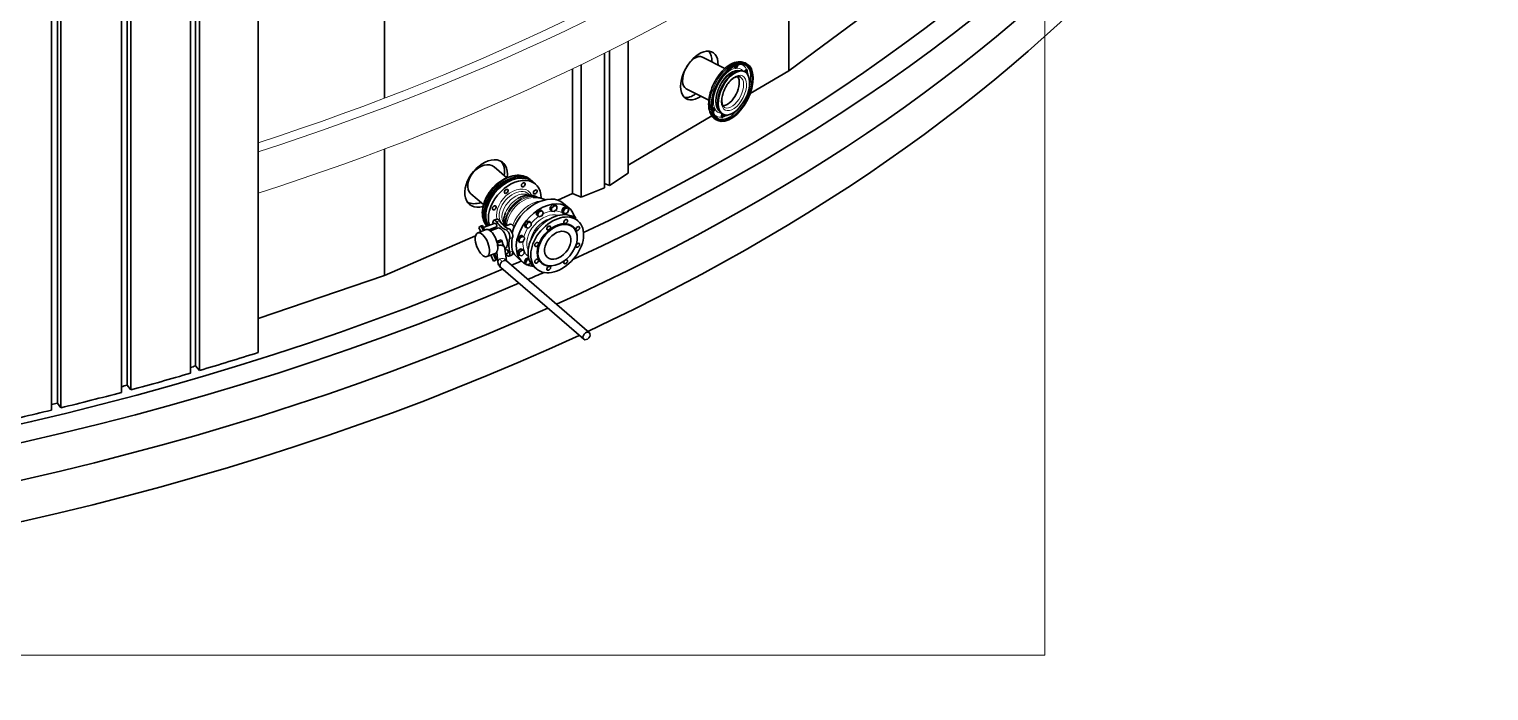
# Model space of a CAD drawing. Header units: millimetres. Extents: x 0 to 42050, y 0 to 29700.
# Drawn here: x 27777 to 30072, y 8399 to 9439 of the extents above; entities that cross this region are included whole.
import ezdxf

# ---------------------------------------------------------------- set-up
doc = ezdxf.new("R2010")
doc.units = ezdxf.units.MM
doc.header["$LTSCALE"] = 50
for name, color, linetype, lineweight in [('Detail Boundary', 7, 'Continuous', 18), ('Visible', 7, 'Continuous', 35), ('Visible Narrow', 7, 'Continuous', 18)]:
    doc.layers.add(name, color=color, linetype=linetype, lineweight=lineweight)
doc.layers.add('P_Cable Ducts (CD)', color=30, linetype='Continuous', lineweight=18, true_color=0xff7f00)

# ---------------------------------------------------------------- blocks, each defined once
blk = doc.blocks.new('2dDetail0')
at = {"layer": 'Detail Boundary', "flags": 128}
blk.add_lwpolyline([(487.387, 169.093), (587.479, 169.093), (587.479, 218.834), (487.387, 218.834), (487.387, 169.093)], dxfattribs=at)

msp = doc.modelspace()

# ---------------------------------------------------------------- linework, layer by layer
at = {"layer": 'P_Cable Ducts (CD)'}
for centre, major_axis, start_param in [((26536.67, 10899.72), (-3260, 0), 2.0839354), ((26536.67, 10899.72), (-3281.2, 0), 2.0802984), ((26536.67, 10834.41), (-3281.2, 0), 2.0802984)]:
    msp.add_ellipse(centre, major_axis=major_axis, ratio=0.5773503, start_param=start_param, end_param=2.4609142, dxfattribs=at)
at = {"layer": 'Visible', "color": 9, "true_color": 0xc0c0c0}
for p, q in [((28137.05, 8930.34), (28137.05, 10845.84)), ((28030.62, 8897.89), (28030.62, 10813.39)), ((28038.55, 8909.28), (28038.55, 10824.78)), ((28044.89, 10817.58), (28044.89, 8902.08)), ((27930.86, 8878.92), (27930.86, 10794.42)), ((27936.74, 10787.08), (27936.74, 8871.58)), ((27821.33, 8850.83), (27821.33, 10766.33)), ((27922.22, 8867.7), (27922.22, 10783.2)), ((27812, 8839.8), (27812, 10755.3)), ((27826.75, 10758.87), (27826.75, 8843.37)), ((28335.55, 9330.05), (28335.55, 9913.34)), ((28971.19, 9373.16), (28971.19, 9564.32)), ((29159.44, 9512.42), (28971.19, 9373.16)), ((28718.8, 9212.25), (28718.8, 9419.65)), ((28681.72, 9189.03), (28681.72, 9400.87)), ((28689.54, 9192.98), (28689.54, 9404.79)), ((28631.36, 9180.15), (28631.36, 9376.26)), ((28644.82, 9174.79), (28644.82, 9382.74)), ((28971.19, 9373.16), (28910.74, 9337.68)), ((28850.47, 9302.3), (28718.8, 9225.03)), ((28335.55, 9051.33), (28335.55, 9250.08)), ((28718.8, 9212.25), (28689.54, 9192.98)), ((28631.36, 9180.15), (28608.03, 9169.99)), ((28644.82, 9174.79), (28631.36, 9180.15)), ((28681.72, 9189.03), (28644.82, 9174.79)), ((28689.54, 9192.98), (28681.72, 9196.26)), ((28478.91, 9113.76), (28335.55, 9051.33)), ((28502.48, 9124.03), (28500.07, 9122.97)), ((28335.55, 9051.33), (28137.05, 8983.9)), ((28044.89, 8902.08), (28038.55, 8909.28)), ((27936.74, 8871.58), (27930.86, 8878.92)), ((27826.75, 8843.37), (27821.33, 8850.83))]:
    msp.add_line(p, q, dxfattribs=at)
at = {"layer": 'Visible'}
for p, q in [((28870.87, 9376.81), (28835.41, 9394.76)), ((28902.02, 9371.86), (28901.12, 9372.32)), ((28904.92, 9384.29), (28902.51, 9385.51)), ((28845.62, 9326.96), (28810.17, 9344.91)), ((28859.75, 9295.08), (28857.34, 9296.3)), ((28868.05, 9304.77), (28867.15, 9305.23)), ((28527.8, 9205.09), (28507.89, 9222.29)), ((28491.26, 9162.81), (28471.36, 9180.01)), ((28566.32, 9200.96), (28564.54, 9202.5)), ((28568.98, 9198.66), (28573.21, 9195.01)), ((28596.35, 9159.09), (28600.34, 9162.89)), ((28596.35, 9159.09), (28598.39, 9157.32)), ((28596.35, 9154.56), (28596.35, 9159.09)), ((28598.39, 9157.32), (28602.38, 9161.12)), ((28598.39, 9152.8), (28598.39, 9157.32)), ((28600.34, 9162.89), (28602.38, 9161.12)), ((28600.34, 9162.89), (28604.33, 9162.17)), ((28602.38, 9161.12), (28606.38, 9160.4)), ((28604.33, 9162.17), (28606.38, 9160.4)), ((28606.38, 9160.4), (28606.38, 9155.88)), ((28614.37, 9153.21), (28616.67, 9158.02)), ((28616.67, 9158.02), (28621.28, 9159.8)), ((28616.67, 9158.02), (28618.72, 9156.25)), ((28617.35, 9164.79), (28626.02, 9157.31)), ((28618.72, 9156.25), (28623.33, 9158.03)), ((28621.28, 9159.8), (28623.33, 9158.03)), ((28623.33, 9158.03), (28625.63, 9155)), ((28507.68, 9138.34), (28512.17, 9140.07)), ((28556.19, 9133.03), (28560.18, 9136.83)), ((28558.23, 9131.26), (28562.23, 9135.07)), ((28560.18, 9136.83), (28562.23, 9135.07)), ((28560.18, 9136.83), (28564.17, 9136.11)), ((28562.23, 9135.07), (28566.22, 9134.34)), ((28564.17, 9136.11), (28566.22, 9134.34)), ((28566.22, 9129.82), (28566.22, 9134.34)), ((28574.21, 9148.29), (28576.51, 9153.09)), ((28574.21, 9148.29), (28576.25, 9146.52)), ((28576.51, 9145.26), (28574.21, 9148.29)), ((28576.25, 9146.52), (28578.56, 9151.33)), ((28578.56, 9143.49), (28576.25, 9146.52)), ((28576.51, 9153.09), (28581.12, 9154.87)), ((28576.51, 9153.09), (28578.56, 9151.33)), ((28576.51, 9145.26), (28578.56, 9143.49)), ((28578.56, 9151.33), (28583.17, 9153.1)), ((28578.56, 9143.49), (28583.17, 9145.27)), ((28581.12, 9154.87), (28583.17, 9153.1)), ((28583.17, 9153.1), (28585.47, 9150.07)), ((28585.47, 9150.07), (28583.17, 9145.27)), ((28596.35, 9154.56), (28598.39, 9152.8)), ((28598.39, 9152.8), (28602.38, 9152.07)), ((28606.38, 9155.88), (28602.38, 9152.07)), ((28614.37, 9153.21), (28616.41, 9151.44)), ((28616.67, 9150.18), (28614.37, 9153.21)), ((28618.72, 9156.25), (28616.41, 9151.44)), ((28618.72, 9148.41), (28616.41, 9151.44)), ((28616.67, 9150.18), (28618.72, 9148.41)), ((28623.33, 9150.19), (28618.72, 9148.41)), ((28625.63, 9155), (28623.33, 9150.19)), ((28629.31, 9144.96), (28629.74, 9145.36)), ((28629.74, 9145.36), (28633.73, 9144.64)), ((28629.74, 9145.36), (28631.27, 9144.03)), ((28632.2, 9143.52), (28635.77, 9142.87)), ((28633.73, 9144.64), (28635.77, 9142.87)), ((28639.87, 9137.4), (28635.65, 9141.05)), ((28635.77, 9142.87), (28635.77, 9140.95)), ((28495.47, 9123.51), (28482.34, 9118.44)), ((28487.89, 9129.4), (28483.97, 9127.02)), ((28483.97, 9127.02), (28486.89, 9120.2)), ((28489.56, 9130.04), (28487.89, 9129.4)), ((28491.14, 9121.83), (28487.89, 9129.4)), ((28492.8, 9122.47), (28489.56, 9130.04)), ((28509.41, 9133.86), (28490.97, 9126.75)), ((28511.71, 9127.89), (28499.58, 9123.21)), ((28513.34, 9125.97), (28502.12, 9121.64)), ((28503.6, 9123), (28504.23, 9122.45)), ((28532.06, 9131.69), (28524.3, 9128.69)), ((28544.81, 9108.08), (28547.12, 9112.89)), ((28546.86, 9106.31), (28549.16, 9111.12)), ((28547.12, 9112.89), (28551.73, 9114.66)), ((28547.12, 9112.89), (28549.16, 9111.12)), ((28549.16, 9111.12), (28553.77, 9112.9)), ((28551.73, 9114.66), (28553.77, 9112.9)), ((28556.07, 9109.87), (28553.77, 9112.9)), ((28556.19, 9133.03), (28558.23, 9131.26)), ((28556.19, 9128.51), (28556.19, 9133.03)), ((28556.19, 9128.51), (28558.23, 9126.74)), ((28558.23, 9126.74), (28558.23, 9131.26)), ((28558.23, 9126.74), (28562.23, 9126.02)), ((28566.22, 9129.82), (28562.23, 9126.02)), ((28638.61, 9113.98), (28638.52, 9114.84)), ((28512.06, 9088.19), (28513.88, 9072.15)), ((28519.15, 9107.34), (28512.32, 9104.7)), ((28520.7, 9105.17), (28512.97, 9102.19)), ((28519.15, 9107.34), (28520.7, 9105.17)), ((28520.7, 9105.17), (28522.23, 9098.19)), ((28525.58, 9094.24), (28525.08, 9094.05)), ((28525.1, 9093.91), (28527.33, 9074.23)), ((28527.21, 9092.32), (28525.36, 9091.61)), ((28544.81, 9108.08), (28546.86, 9106.31)), ((28547.12, 9105.05), (28544.81, 9108.08)), ((28545.43, 9089.45), (28549.42, 9093.25)), ((28545.43, 9089.45), (28547.47, 9087.68)), ((28545.43, 9084.92), (28545.43, 9089.45)), ((28549.16, 9103.28), (28546.86, 9106.31)), ((28547.12, 9105.05), (28549.16, 9103.28)), ((28547.47, 9087.68), (28551.47, 9091.48)), ((28549.16, 9103.28), (28553.77, 9105.06)), ((28549.42, 9093.25), (28553.41, 9092.53)), ((28549.42, 9093.25), (28551.47, 9091.48)), ((28551.47, 9091.48), (28555.46, 9090.76)), ((28553.41, 9092.53), (28555.46, 9090.76)), ((28556.07, 9109.87), (28553.77, 9105.06)), ((28555.46, 9086.23), (28555.46, 9090.76)), ((28509.9, 9086.11), (28496.76, 9081.04)), ((28502.69, 9083.33), (28506.79, 9073.75)), ((28506.79, 9073.75), (28510.72, 9076.12)), ((28508.46, 9074.39), (28506.79, 9073.75)), ((28510.72, 9076.12), (28506.93, 9084.97)), ((28508.46, 9074.39), (28512.39, 9076.77)), ((28512.39, 9076.77), (28508.6, 9085.61)), ((28512.24, 9086.55), (28508.77, 9085.21)), ((28512.39, 9076.77), (28510.72, 9076.12)), ((28512.99, 9079.97), (28511.29, 9079.32)), ((28529.51, 9086.35), (28526.1, 9085.03)), ((28527.31, 9074.24), (28657.75, 8961.52)), ((28531.24, 9081.87), (28535.73, 9083.6)), ((28544.12, 9080.05), (28552.79, 9072.56)), ((28545.43, 9084.92), (28547.47, 9083.15)), ((28547.47, 9083.15), (28547.47, 9087.68)), ((28551.47, 9082.43), (28547.47, 9083.15)), ((28551.47, 9082.43), (28555.46, 9086.23)), ((28555.57, 9072.8), (28557.88, 9077.6)), ((28555.57, 9072.8), (28557.62, 9071.03)), ((28557.88, 9069.76), (28555.57, 9072.8)), ((28557.62, 9071.03), (28559.92, 9075.84)), ((28559.92, 9068), (28557.62, 9071.03)), ((28557.88, 9077.6), (28562.24, 9079.28)), ((28557.88, 9077.6), (28559.92, 9075.84)), ((28557.88, 9069.76), (28559.92, 9068)), ((28559.92, 9075.84), (28562.86, 9076.97)), ((28564.53, 9069.78), (28559.92, 9068)), ((28564.53, 9069.78), (28565.3, 9071.39)), ((28574.49, 9061.74), (28570.27, 9065.39)), ((28597.48, 9066.38), (28596.62, 9066.35)), ((28518.42, 9063.95), (28648.86, 8951.23))]:
    msp.add_line(p, q, dxfattribs=at)
at = {"layer": 'Visible', "color": 9, "true_color": 0xc0c0c0}
for centre, major_axis, ratio, start_param, end_param in [((26536.67, 10599.25), (-3368, 0), 0.5773503, 6.1038739, 8.4936382), ((26536.67, 10599.25), (3368, 0), 0.5773503, 5.3841108, 6.4624967), ((26536.67, 10605.79), (-3330.76, 0), 0.5773503, 6.1828271, 8.4923155), ((26536.67, 10605.79), (3330.76, 0), 0.5773503, 5.3992017, 6.3835435), ((26536.67, 10540.47), (-3368, 0), 0.5773503, 0, 2.227278), ((26536.67, 10540.47), (-3368, 0), 0.5773503, 0, 2.227278), ((26536.67, 10540.47), (3368, 0), 0.5773503, 5.3740184, 6.2831853), ((26536.67, 10540.47), (3368, 0), 0.5773503, 5.3740184, 6.2831853), ((26536.67, 10475.15), (-3368, 0), 0.5773503, 0, 2.2459951), ((26536.67, 10475.15), (3368, 0), 0.5773503, 5.3927432, 6.2831853), ((28830.71, 9365.82), (-20.81, -36.52), 0.5725947, 2.3268116, 7.1543715), ((28495.48, 9196.09), (-25.61, -33.34), 0.6516695, 2.2894443, 7.0039054), ((26536.67, 10605.79), (3330.76, 0), 0.5773503, 5.3559225, 5.3618075), ((26536.67, 10599.25), (3368, 0), 0.5773503, 5.357188, 5.3666034), ((26536.67, 10605.79), (3314, 0), 0.5773503, 5.1848789, 5.2163699), ((26536.67, 10605.79), (3300, 0), 0.5773503, 5.1821946, 5.1848891), ((26536.67, 10605.79), (3314, 0), 0.5773503, 5.1485599, 5.1800509), ((26536.67, 10605.79), (3314, 0), 0.5773503, 5.1122409, 5.1437319), ((26536.67, 10605.79), (3300, 0), 0.5773503, 5.1456853, 5.1485701), ((26536.67, 10605.79), (3314, 0), 0.5773503, 5.0759219, 5.1074129), ((26536.67, 10605.79), (3300, 0), 0.5773503, 5.1091824, 5.1122511)]:
    msp.add_ellipse(centre, major_axis=major_axis, ratio=ratio, start_param=start_param, end_param=end_param, dxfattribs=at)
at = {"layer": 'Visible'}
for centre, major_axis, ratio, start_param, end_param in [((28822.79, 9369.84), (-12.62, -24.93), 0.5383468, 3.1415927, 6.2831853), ((28822.79, 9369.84), (18.97, 37.47), 0.5383468, 5.4402016, 6.0621867), ((28884.14, 9338.77), (-16.98, -33.55), 0.5383468, 3.1415927, 6.2831853), ((28867.52, 9366.52), (-1.58, -3.12), 0.5383468, 0.4776371, 1.9610721), ((28875.72, 9343.04), (12.15, 24), 0.5383468, 3.4346783, 5.9900997), ((28888.72, 9380.48), (-1.58, -3.12), 0.5383468, 4.7612912, 8.8887448), ((28886.92, 9381.39), (1.58, 3.12), 0.5383468, 3.7081205, 5.2021747), ((28903.71, 9371.79), (1.58, 3.12), 0.5383468, 0.0102686, 1.7698376), ((28901.9, 9372.7), (1.58, 3.12), 0.5383468, 4.4888601, 5.4262056), ((28903.71, 9371.79), (-1.58, -3.12), 0.5383468, 1.2217302, 2.284613), ((28822.79, 9369.84), (-18.97, -37.47), 0.5383468, 0.1614991, 0.8429837), ((28852.54, 9338.1), (-1.58, -3.12), 0.5383468, 1.20112, 2.5410108), ((28852.54, 9311.85), (1.58, 3.12), 0.5383468, 3.7687281, 7.603928), ((28850.73, 9312.77), (1.58, 3.12), 0.5383468, 4.3487632, 5.7166575), ((28867.52, 9303.16), (-1.58, -3.12), 0.5383468, 4.2103754, 6.2116038), ((28865.72, 9304.07), (1.58, 3.12), 0.5383468, 3.9372595, 5.2121849), ((28867.52, 9303.16), (-1.58, -3.12), 0.5383468, 0.7956668, 2.123116), ((28489.63, 9201.15), (-18.27, -21.14), 0.678907, 3.1415927, 6.2831853), ((28489.63, 9201.15), (27.46, 31.78), 0.678907, 5.4402016, 6.1692992), ((28533.62, 9163.13), (-32.69, -37.83), 0.678907, 3.0896583, 6.1272528), ((28536.29, 9160.83), (-32.69, -37.83), 0.678907, 3.1415927, 6.035914), ((28533.62, 9163.13), (31.12, 36.02), 0.678907, 0.4328464, 2.7087463), ((28543.88, 9202.66), (2.29, 2.65), 0.678907, 1.5025232, 1.8800542), ((28542.54, 9203.81), (2.29, 2.65), 0.678907, 5.3595806, 5.5655622), ((28543.88, 9202.66), (2.29, 2.65), 0.678907, 5.8344506, 6.0387173), ((28540.51, 9157.18), (-32.69, -37.83), 0.678907, 2.4663906, 5.8982096), ((28517.15, 9192.35), (-2.29, -2.65), 0.678907, 6.1548467, 7.0712869), ((28515.82, 9193.5), (2.29, 2.65), 0.678907, 3.8562364, 5.1147794), ((28517.15, 9192.35), (2.29, 2.65), 0.678907, 5.0633883, 5.933363), ((28489.63, 9201.15), (-27.46, -31.78), 0.678907, 0.163564, 0.8429837), ((28498.25, 9166.5), (-2.29, -2.65), 0.678907, 0.42118, 1.0756293), ((28496.92, 9167.65), (2.29, 2.65), 0.678907, 4.2483394, 5.9033224), ((28498.25, 9166.5), (2.29, 2.65), 0.678907, 6.0198819, 6.7609465), ((28580.74, 9122.42), (36.61, 42.37), 0.678907, 0, 2.1789616), ((28589.4, 9114.93), (36.61, 42.37), 0.678907, 5.8776844, 9.6331893), ((28510.56, 9130.88), (-2.88, 7.46), 0.4535989, 5.2057955, 7.4424648), ((28510.56, 9130.88), (-1.15, 2.99), 0.4535989, 3.1415927, 6.2831853), ((28515.05, 9132.61), (-2.88, 7.46), 0.4535989, 5.2057955, 6.2831853), ((28519.46, 9156.65), (12.96, -33.59), 0.4535989, 5.2057955, 5.9511093), ((28523.95, 9158.38), (12.96, -33.59), 0.4535989, 5.2057955, 5.9511093), ((28602.96, 9103.22), (-32.69, -37.83), 0.678907, 3.1415927, 6.2831853), ((28607.18, 9099.57), (24.78, 28.67), 0.678907, 5.7200358, 9.9879275), ((28502.69, 9104.81), (-7.21, 18.7), 0.4535989, 3.7328652, 6.2831853), ((28533.62, 9163.13), (-32.69, -37.83), 0.678907, 0.0498443, 0.0519344), ((28536.29, 9160.83), (-32.69, -37.83), 0.678907, 6.2293245, 6.2831853), ((28540.51, 9157.18), (-32.69, -37.83), 0.678907, 6.0787639, 6.1499289), ((28508.25, 9131.61), (2.35, 2.72), 0.678907, 1.6365551, 1.8150669), ((28487.8, 9137.47), (-12.96, 33.59), 0.4535989, 4.1258171, 4.2033469), ((28519.46, 9110.11), (-6.12, 15.86), 0.4535989, 3.1415927, 6.2831853), ((28528.36, 9115.49), (-2.88, 7.46), 0.4535989, 3.6349992, 5.9511093), ((28532.85, 9117.23), (-2.88, 7.46), 0.4535989, 3.6349992, 5.9511093), ((28555.62, 9084.47), (-12.96, 33.59), 0.4535989, 0.4934065, 1.2387204), ((28518.68, 9090.17), (6.94, -8.19), 0.3639182, 2.4915528, 2.7143556), ((28518.3, 9093.52), (6.76, 0.77), 0.8147501, 1.9360081, 1.9938837), ((28518.3, 9093.52), (6.76, 0.77), 0.8147501, 0.859996, 1.9360081), ((28518.3, 9093.52), (6.76, 0.77), 0.8147501, 0.7518031, 0.859996), ((28528.36, 9089.33), (2.88, -7.46), 0.4535989, 5.2057955, 7.5219057), ((28528.36, 9089.33), (-1.15, 2.99), 0.4535989, 3.1415927, 6.2831853), ((28551.13, 9082.74), (12.96, -33.59), 0.4535989, 3.6349992, 4.380313), ((28532.85, 9091.07), (2.88, -7.46), 0.4535989, 0, 1.2387204), ((28580.74, 9122.42), (-36.61, -42.37), 0.678907, 5.9667288, 6.2831853), ((28502.69, 9104.81), (7.21, -18.7), 0.4535989, 0, 0.3008469), ((28522.86, 9069.1), (-4.45, -5.15), 0.678907, 4.5085621, 6.2831853), ((28522.86, 9069.1), (4.45, 5.15), 0.678907, 0, 0.9046794), ((28519.46, 9063.56), (-12.96, 33.59), 0.4535989, 5.2057955, 5.2244682), ((28589.4, 9114.93), (-36.61, -42.37), 0.678907, 0.2252306, 0.4676641), ((28620.54, 9073.04), (2.35, 2.72), 0.678907, 1.4453052, 7.4158168)]:
    msp.add_ellipse(centre, major_axis=major_axis, ratio=ratio, start_param=start_param, end_param=end_param, dxfattribs=at)
for centre, major_axis, ratio in [((28882.33, 9339.69), (22.59, 44.61), 0.5383468), ((28882.33, 9339.69), (21.5, 42.47), 0.5383468), ((28885.04, 9338.32), (16.98, 33.55), 0.5383468), ((28527.15, 9183.71), (2.35, 2.72), 0.678907), ((28553.88, 9194.02), (2.35, 2.72), 0.678907), ((28572.78, 9182.75), (-2.35, -2.72), 0.678907), ((28508.25, 9157.86), (2.35, 2.72), 0.678907), ((28607.18, 9099.57), (32.69, 37.83), 0.678907), ((28607.85, 9099), (-24.32, -28.15), 0.678907), ((28620.54, 9136.41), (2.35, 2.72), 0.678907), ((28489.55, 9099.74), (7.21, -18.7), 0.4535989), ((28607.85, 9099), (-16.35, -18.92), 0.678907), ((28593.81, 9126.1), (-2.35, -2.72), 0.678907), ((28639.44, 9125.14), (2.35, 2.72), 0.678907), ((28574.91, 9100.25), (-2.35, -2.72), 0.678907), ((28639.44, 9098.89), (2.35, 2.72), 0.678907), ((28574.91, 9074), (-2.35, -2.72), 0.678907), ((28593.81, 9062.73), (-2.35, -2.72), 0.678907), ((28653.3, 8956.38), (-4.45, -5.15), 0.678907)]:
    msp.add_ellipse(centre, major_axis=major_axis, ratio=ratio, dxfattribs=at)
for points, knots in [([(28857.34, 9296.3), (28854.75, 9297.61), (28852.5, 9299.56), (28848.77, 9304.57), (28847.38, 9307.7), (28845.5, 9315.09), (28845.16, 9319.45), (28845.65, 9328.78), (28846.51, 9333.75), (28849.32, 9343.7), (28851.26, 9348.68), (28855.98, 9358.19), (28858.77, 9362.73), (28864.96, 9370.97), (28868.36, 9374.67), (28875.55, 9380.87), (28879.32, 9383.36), (28886.95, 9386.71), (28890.8, 9387.61), (28897.35, 9387.41), (28900.07, 9386.75), (28902.51, 9385.51)], [3.1109362, 3.1109362, 3.1109362, 3.1109362, 3.3729034, 3.3729034, 3.6629984, 3.6629984, 3.9944106, 3.9944106, 4.3328125, 4.3328125, 4.6672467, 4.6672467, 4.999922, 4.999922, 5.3340638, 5.3340638, 5.6721205, 5.6721205, 6.0054961, 6.0054961, 6.2525289, 6.2525289, 6.2525289, 6.2525289]), ([(28870.48, 9315.54), (28869.08, 9316.24), (28867.88, 9317.58), (28866.47, 9321.33), (28866.11, 9323.19), (28865.92, 9327.43), (28866.09, 9329.78), (28866.98, 9334.77), (28867.7, 9337.41), (28869.67, 9342.71), (28870.92, 9345.36), (28873.79, 9350.36), (28875.42, 9352.71), (28878.87, 9356.85), (28880.69, 9358.63), (28884.27, 9361.46), (28886.03, 9362.52), (28889.26, 9363.87), (28890.72, 9364.17), (28893.06, 9364.17), (28893.97, 9363.94), (28894.78, 9363.53)], [5.4651865, 5.4651865, 5.4651865, 5.4651865, 5.9246114, 5.9246114, 6.2286953, 6.2286953, 6.5259093, 6.5259093, 6.828279, 6.828279, 7.1342349, 7.1342349, 7.4407433, 7.4407433, 7.7446947, 7.7446947, 8.0434874, 8.0434874, 8.3414335, 8.3414335, 8.6067792, 8.6067792, 8.6067792, 8.6067792]), ([(28904.21, 9374.1), (28904.21, 9374.11), (28904.21, 9374.11), (28904.22, 9374.4), (28904.2, 9374.65), (28904.14, 9374.88)], [-2.3553859, -2.3553859, -2.3553859, -2.3553859, -2.34903119, -2.34903119, -2.0872729, -2.0872729, -2.0872729, -2.0872729]), ([(28905.27, 9374.92), (28905.33, 9374.89), (28905.4, 9374.85), (28905.54, 9374.74), (28905.61, 9374.66), (28905.72, 9374.53), (28905.75, 9374.48), (28905.79, 9374.4), (28905.81, 9374.37), (28905.83, 9374.33), (28905.84, 9374.31), (28905.85, 9374.28), (28905.86, 9374.27), (28905.87, 9374.24), (28905.88, 9374.22), (28905.89, 9374.17), (28905.9, 9374.14), (28905.96, 9373.97), (28905.99, 9373.82), (28906.01, 9373.51), (28906.02, 9373.35), (28906.01, 9373.19)], [-0.92767513, -0.92767513, -0.92767513, -0.92767513, -0.8251738, -0.8251738, -0.68946171, -0.68946171, -0.61371091, -0.61371091, -0.57713326, -0.57713326, -0.55662016, -0.55662016, -0.53916038, -0.53916038, -0.51821423, -0.51821423, -0.47965634, -0.47965634, -0.31767984, -0.31767984, -0.17010399, -0.17010399, -0.17010399, -0.17010399]), ([(28865.29, 9300.98), (28865.3, 9300.98), (28865.32, 9300.99), (28865.49, 9301.07), (28865.65, 9301.16), (28865.81, 9301.28)], [-1.77216957, -1.77216957, -1.77216957, -1.77216957, -1.75433311, -1.75433311, -1.56067003, -1.56067003, -1.56067003, -1.56067003]), ([(28867.62, 9300.37), (28867.53, 9300.3), (28867.44, 9300.25), (28867.24, 9300.13), (28867.12, 9300.07), (28866.94, 9300), (28866.88, 9299.98), (28866.79, 9299.96), (28866.76, 9299.95), (28866.71, 9299.94), (28866.69, 9299.94), (28866.66, 9299.93), (28866.65, 9299.93), (28866.62, 9299.93), (28866.6, 9299.92), (28866.55, 9299.92), (28866.52, 9299.92), (28866.36, 9299.91), (28866.24, 9299.93), (28866.01, 9300), (28865.92, 9300.05), (28865.83, 9300.11)], [-0.9276785, -0.9276785, -0.9276785, -0.9276785, -0.82505173, -0.82505173, -0.68940699, -0.68940699, -0.61368693, -0.61368693, -0.57712276, -0.57712276, -0.55661523, -0.55661523, -0.53915907, -0.53915907, -0.51821587, -0.51821587, -0.47965949, -0.47965949, -0.31764141, -0.31764141, -0.17010401, -0.17010401, -0.17010401, -0.17010401]), ([(28496.9, 9129.04), (28495.16, 9130.96), (28493.71, 9133.16), (28490.9, 9139.05), (28489.91, 9142.96), (28489.24, 9151.47), (28489.65, 9156.1), (28491.86, 9165.54), (28493.7, 9170.35), (28498.6, 9179.61), (28501.67, 9184.06), (28508.72, 9192.14), (28512.7, 9195.78), (28521.19, 9201.9), (28525.71, 9204.37), (28534.87, 9207.87), (28539.52, 9208.89), (28548.38, 9209.27), (28552.62, 9208.68), (28559.44, 9206.14), (28562.18, 9204.54), (28564.54, 9202.5)], [3.3444559, 3.3444559, 3.3444559, 3.3444559, 3.5503007, 3.5503007, 3.852141, 3.852141, 4.174603, 4.174603, 4.5059639, 4.5059639, 4.8381205, 4.8381205, 5.1699572, 5.1699572, 5.5021285, 5.5021285, 5.8333558, 5.8333558, 6.1546771, 6.1546771, 6.40265, 6.40265, 6.40265, 6.40265]), ([(28576.6, 9173.87), (28575.37, 9174.68), (28574.07, 9175.37), (28570.5, 9176.85), (28568.16, 9177.4), (28563.47, 9177.88), (28561.1, 9177.8), (28556.45, 9177.12), (28554.17, 9176.52), (28549.72, 9174.87), (28547.55, 9173.83), (28545.48, 9172.6)], [2.3230444, 2.3230444, 2.3230444, 2.3230444, 2.4588265, 2.4588265, 2.6809233, 2.6809233, 2.90302, 2.90302, 3.1251168, 3.1251168, 3.3472135, 3.3472135, 3.3472135, 3.3472135]), ([(28569.58, 9174.15), (28571.39, 9174.22), (28573.28, 9174.19), (28577.22, 9173.83), (28579.26, 9173.51), (28583.43, 9172.53), (28585.55, 9171.86), (28588.02, 9170.86), (28588.38, 9170.71), (28588.74, 9170.55)], [3.47932731, 3.47932731, 3.47932731, 3.47932731, 3.59275296, 3.59275296, 3.7061786, 3.7061786, 3.81960425, 3.81960425, 3.83883893, 3.83883893, 3.83883893, 3.83883893]), ([(28525.97, 9150.03), (28525.06, 9147.8), (28524.34, 9145.51), (28523.36, 9140.87), (28523.1, 9138.52), (28523.09, 9133.82), (28523.36, 9131.47), (28523.95, 9129.1), (28523.97, 9129.02), (28523.99, 9128.95)], [4.26783868, 4.26783868, 4.26783868, 4.26783868, 4.48993543, 4.48993543, 4.71203218, 4.71203218, 4.93412893, 4.93412893, 4.94159084, 4.94159084, 4.94159084, 4.94159084]), ([(28532.06, 9131.69), (28532.63, 9131.91), (28533.27, 9131.97), (28535.02, 9131.73), (28536.18, 9131.19), (28537.38, 9130.29)], [-2.5574216, -2.5574216, -2.5574216, -2.5574216, -1.5648374, -1.5648374, 0, 0, 0, 0]), ([(28537.38, 9130.29), (28537.53, 9130.18), (28537.68, 9130.05), (28538.38, 9129.45), (28538.91, 9128.87), (28539.47, 9128.12), (28539.53, 9128.04), (28539.59, 9127.96)], [-12.0659152, -12.0659152, -12.0659152, -12.0659152, -11.8673754, -11.8673754, -11.125432, -11.125432, -11.0370487, -11.0370487, -11.0370487, -11.0370487]), ([(28513.4, 9091.11), (28513.32, 9091.01), (28513.25, 9090.91), (28512.93, 9090.49), (28512.73, 9090.17), (28512.41, 9089.59), (28512.28, 9089.31), (28512.12, 9088.84), (28512.07, 9088.63), (28512.05, 9088.36), (28512.05, 9088.27), (28512.06, 9088.19)], [1.6867908, 1.6867908, 1.6867908, 1.6867908, 1.7885114, 1.7885114, 2.1146728, 2.1146728, 2.4408341, 2.4408341, 2.7669955, 2.7669955, 2.9538629, 2.9538629, 2.9538629, 2.9538629]), ([(28513.33, 9100.43), (28513.37, 9100.38), (28513.4, 9100.33), (28513.92, 9099.64), (28514.48, 9098.87), (28514.95, 9098.22)], [0.11659294, 0.11659294, 0.11659294, 0.11659294, 0.1283834, 0.1283834, 0.27768961, 0.27768961, 0.27768961, 0.27768961]), ([(28521.23, 9102.75), (28521.27, 9102.59), (28521.31, 9102.44), (28521.41, 9102.04), (28521.48, 9101.79), (28521.7, 9101.08), (28521.88, 9100.63), (28522.36, 9099.51), (28522.69, 9098.87), (28523.34, 9097.76), (28523.65, 9097.27), (28523.97, 9096.81)], [0, 0, 0, 0, 0.1212581, 0.1212581, 0.3101968, 0.3101968, 0.6825057, 0.6825057, 1.2669998, 1.2669998, 1.7695972, 1.7695972, 1.7695972, 1.7695972]), ([(28523.96, 9096.82), (28524.42, 9096.15), (28524.77, 9095.42), (28525.02, 9094.42), (28525.06, 9094.18), (28525.09, 9093.95)], [0, 0, 0, 0, 0.61170476, 0.61170476, 0.799255, 0.799255, 0.799255, 0.799255]), ([(28518.3, 9064.06), (28517.36, 9064.94), (28516.47, 9065.92), (28515.27, 9067.77), (28514.86, 9068.57), (28514.21, 9070.28), (28513.99, 9071.2), (28513.88, 9072.13)], [0.0156183, 0.0156183, 0.0156183, 0.0156183, 1.1694445, 1.1694445, 1.9330339, 1.9330339, 2.7284427, 2.7284427, 2.7284427, 2.7284427]), ([(28527.14, 9074.43), (28527.14, 9074.43), (28527.16, 9074.41), (28527.23, 9074.33), (28527.28, 9074.27), (28527.36, 9074.2)], [0.87184096, 0.87184096, 0.87184096, 0.87184096, 1.09031519, 1.09031519, 1.30512501, 1.30512501, 1.30512501, 1.30512501])]:
    msp.add_open_spline(points, degree=3, knots=knots, dxfattribs=at)
at = {"layer": 'Visible Narrow'}
for p, q in [((28512.18, 9135.56), (28516.67, 9137.29)), ((28526.74, 9122.98), (28531.23, 9124.71)), ((28532.5, 9109.54), (28536.99, 9111.27)), ((28513.12, 9101.53), (28515.3, 9098.38)), ((28532.5, 9088.14), (28536.99, 9089.87))]:
    msp.add_line(p, q, dxfattribs=at)
for centre, major_axis, ratio, start_param, end_param in [((28879.93, 9340.9), (-22.59, -44.61), 0.5383468, 3.1415927, 6.2831853), ((28878.12, 9341.82), (-17.35, -34.26), 0.5383468, 2.9133378, 6.5114401), ((28879.93, 9340.9), (-16.26, -32.12), 0.5383468, 3.2064609, 6.2183171), ((28880.83, 9340.45), (-16.26, -32.12), 0.5383468, 3.283869, 6.140909), ((28882.63, 9339.53), (12.15, 24), 0.5383468, 3.1415927, 6.2831853), ((28878.12, 9341.82), (20.42, 40.33), 0.5383468, 5.8923702, 6.4683175), ((28879.93, 9340.9), (21.5, 42.47), 0.5383468, 5.0216087, 6.2305428), ((28878.12, 9341.82), (-20.42, -40.33), 0.5383468, 2.4436235, 2.6856967), ((28878.12, 9341.82), (-20.42, -40.33), 0.5383468, 6.0980531, 6.6126875), ((28879.93, 9340.9), (-21.5, -42.47), 0.5383468, 0.0526425, 1.2615766), ((28878.12, 9341.82), (-20.42, -40.33), 0.5383468, 0.3945831, 0.6979692), ((28531.85, 9164.67), (-32.69, -37.83), 0.678907, 3.1415927, 6.1907864), ((28530.51, 9165.82), (29.55, 34.2), 0.678907, 0.3310198, 0.3467136), ((28540.51, 9157.18), (22.57, 26.12), 0.678907, 5.9754921, 8.981158), ((28542.01, 9155.89), (-20.51, -23.73), 0.678907, 3.0197646, 6.4050134), ((28545.48, 9152.89), (19.85, 22.97), 0.678907, 0.166523, 2.9750696), ((28555.05, 9144.62), (23.8, 27.54), 0.678907, 0.1185935, 2.6130226), ((28556.39, 9143.46), (23.8, 27.54), 0.678907, 0.2358133, 2.5562292), ((28551.18, 9147.96), (-21.96, -25.41), 0.678907, 4.2520764, 5.1727016), ((28559.18, 9141.05), (24.68, 28.57), 0.678907, 0.5671282, 2.4400918), ((28571.24, 9130.63), (-28.51, -32.99), 0.678907, 3.7284918, 5.2518471), ((28530.51, 9165.82), (-29.55, -34.2), 0.678907, 5.9364717, 5.9521655), ((28590.7, 9113.81), (-24.7, -28.58), 0.678907, 3.4251347, 5.9996433), ((28592.81, 9111.99), (22.22, 25.71), 0.678907, 0.7914271, 2.3501655), ((28589.4, 9114.93), (-28.4, -32.86), 0.678907, 4.3715801, 4.7435757), ((28589.4, 9114.93), (-28.4, -32.86), 0.678907, 3.7902748, 4.1802989), ((28589.4, 9114.93), (28.4, 32.86), 0.678907, 6.247174, 6.7905527), ((28589.4, 9114.93), (-28.4, -32.86), 0.678907, 4.9426949, 5.3307413), ((28589.4, 9114.93), (-28.4, -32.86), 0.678907, 5.5079105, 5.9128286), ((28589.4, 9114.93), (-28.4, -32.86), 0.678907, 5.9654678, 6.3191966), ((28520.64, 9072.89), (-6.76, -0.77), 0.8147501, 3.2550862, 6.2828131), ((28522.86, 9069.1), (-4.45, -5.15), 0.678907, 4.0462721, 4.5085621)]:
    msp.add_ellipse(centre, major_axis=major_axis, ratio=ratio, start_param=start_param, end_param=end_param, dxfattribs=at)
msp.add_ellipse((28885.04, 9338.32), major_axis=(13.6, 26.85), ratio=0.5383468, dxfattribs=at)
for points, knots in [([(28522.81, 9097.84), (28522.81, 9097.83), (28522.81, 9097.83), (28522.81, 9097.83), (28522.87, 9097.77), (28522.99, 9097.66), (28523.23, 9097.42), (28523.53, 9097.11), (28523.86, 9096.73), (28524.16, 9096.32), (28524.43, 9095.89), (28524.73, 9095.31), (28524.97, 9094.65), (28525.07, 9094.12), (28525.1, 9093.91)], [-0.00154918, -0.00154918, -0.00154918, -0.00154918, 0, 0, 0, 0.03715334, 0.07430667, 0.14861334, 0.22292002, 0.29722669, 0.37153336, 0.44584003, 0.59445338, 0.69949485, 0.69949485, 0.69949485, 0.69949485]), ([(28523.2, 9097.62), (28523.16, 9097.65), (28523.11, 9097.68), (28523.06, 9097.71), (28522.99, 9097.75), (28522.92, 9097.8), (28522.82, 9097.83), (28522.82, 9097.83), (28522.81, 9097.84), (28522.81, 9097.84)], [-0.061525374, -0.061525374, -0.061525374, -0.061525374, -0.037153336, -0.037153336, -0.037153336, 0, 0, 0, 0.001549179, 0.001549179, 0.001549179, 0.001549179]), ([(28523.96, 9096.82), (28523.93, 9096.87), (28523.9, 9096.92), (28523.86, 9096.96), (28523.78, 9097.07), (28523.69, 9097.18), (28523.59, 9097.28), (28523.49, 9097.38), (28523.38, 9097.48), (28523.26, 9097.58), (28523.26, 9097.58), (28523.26, 9097.58), (28523.26, 9097.58), (28523.24, 9097.6), (28523.22, 9097.61), (28523.2, 9097.62)], [-0.25569612, -0.25569612, -0.25569612, -0.25569612, -0.22292002, -0.22292002, -0.22292002, -0.14861334, -0.14861334, -0.14861334, -0.07430667, -0.07430667, -0.07430667, -0.07303119, -0.07303119, -0.07303119, -0.06152537, -0.06152537, -0.06152537, -0.06152537])]:
    msp.add_open_spline(points, degree=3, knots=knots, dxfattribs=at)
msp.add_open_spline([(28520.34, 9073.09), (28518.7, 9074.62), (28517.8, 9076.11), (28517.61, 9077.75)], degree=3, dxfattribs=at)

# ---------------------------------------------------------------- block references
at = {"layer": 'Detail Boundary', "xscale": 50, "yscale": 50, "zscale": 50}
msp.add_blockref('2dDetail0', (0, 0), dxfattribs=at)

doc.saveas('drawing.dxf')
